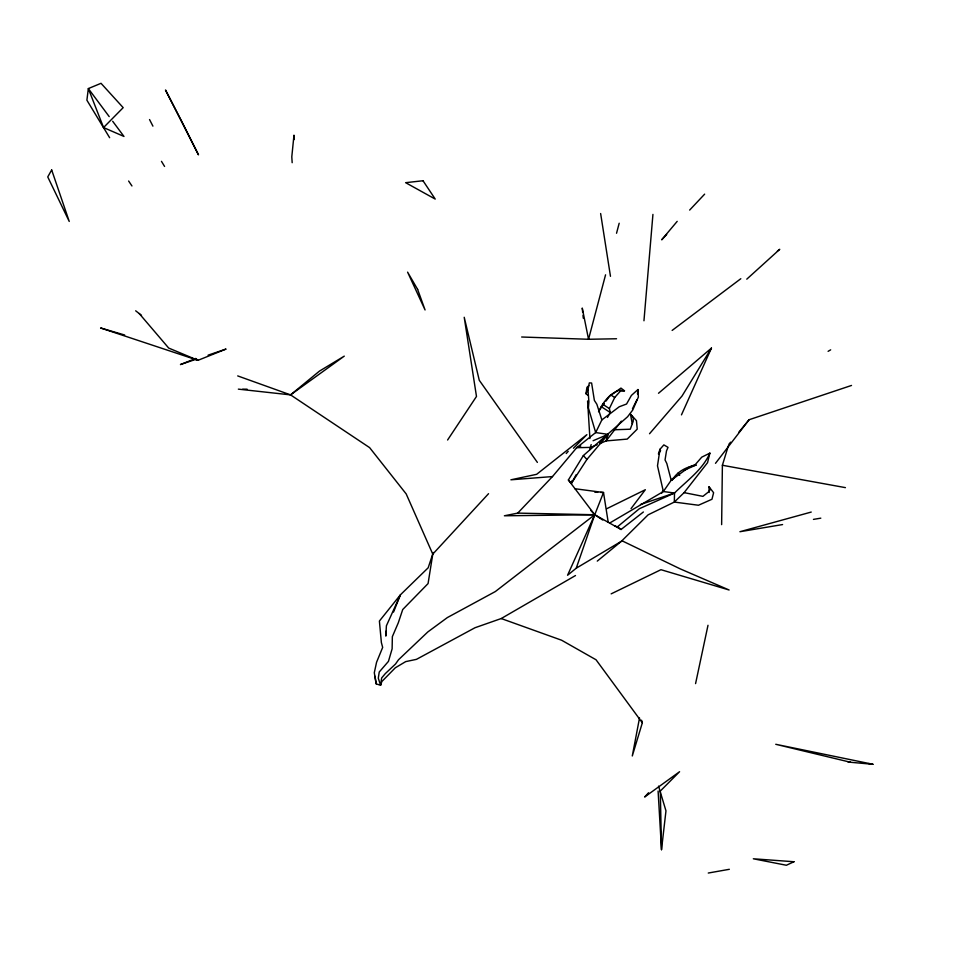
<?xml version="1.0" encoding="UTF-8"?>
<svg xmlns="http://www.w3.org/2000/svg" width="955" height="955" viewBox="0 0 955 955"><rect width="100%" height="100%" fill="white"/><g stroke="black" fill="none" stroke-linecap="round" stroke-linejoin="round"><path stroke-width="1.43" d="M721.634 524.629L722.386 465.264L728.343 445.794M609.684 523.042L663.355 491.527L671.198 480.222L688.71 467.473L695.419 464.428L701.758 457.147L709.875 453.124C702.665 469.741 686.967 480.616 674.505 493.031L674.326 502.067L648.123 514.817L621.383 541.294L597.269 561.11M643.957 320.773L652.934 214.409M386.286 630.945L385.808 636.09L386.405 625.776L400.432 594.798L428.174 567.795L433.236 552.491M637.498 393.961L637.94 389.556L631.41 395.418L626.552 404.025L619.258 406.758L601.841 419.925L595.681 432.567L576.701 447.692L552.491 476.569L517.717 513.11L504.383 515.784L594.738 514.745L621.06 529.488L643.384 511.987M671.198 480.222L666.829 463.521L665.05 459.94L666.495 450.915L668.023 447.358L663.856 444.887L659.977 449.28L657.494 465.849L663.355 491.527L674.505 493.031L639.349 508.729L617.455 526.826L614.877 525.954M658.102 791.015L661.505 849.687L665.969 810.855L658.556 786.144M591.181 444.588L589.617 449.781M588.077 395.394L585.976 393.699L586.943 387.36L588.805 385.617M237.711 375.912L290.547 394.881L369.609 447.62L406.197 493.938L432.782 554.127L428.067 583.577L402.724 609.529L398.295 622.803L392.35 636.663L392.123 648.839L388.446 661.373L379.242 672.01L378.287 678.181L380.568 685.26L376.175 683.864L374.3 672.726L376.557 662.293L382.669 647.406L381.379 642.572L379.398 621.06L400.432 594.798L393.556 612.036M639.528 717.945L632.294 755.966L642.333 722.816L641.581 720.225M585.976 393.699L587.97 389.688L589.331 382.895L591.611 383.015L594.38 400.443L596.863 404.275L601.841 419.925M695.574 683.613L708.001 625.286M709.875 453.124L707.536 462.686L684.114 492.637L674.326 502.067L698.475 505.243L711.964 499.262L713.612 492.72L709.04 486.787L709.088 492.482M605.566 274.813L588.543 339.276L521.657 337.008M616.536 233.259L619.186 223.231M572.081 480.616L571.317 483.469L568.38 479.983L583.35 455.571L627.59 416.762L632.771 409.97L638.37 397.053L637.94 389.556M587.97 389.688L588.901 401.78L588.399 407.976L595.681 432.567L608.096 434.346L606.091 440.924L599.704 443.621M659.977 449.28L658.437 453.995L660.597 450.533M568.38 479.983L594.738 514.745L567.568 575.256L576.235 568.201L594.738 514.745L603.512 492.505L574.815 488.709M681.464 414.876L711.439 348.098L658.508 393.269M607.476 417.454L610.269 412.488L609.374 408.573L614.698 397.519L620.547 390.941L624.475 390.81L620.953 388.088L609.469 396.23L606.031 401.064M632.449 408.776L636.901 399.823M598.534 411.76C602.892 402.497 609.433 393.627 619.449 390.153L624.475 390.81M576.187 474.671L571.317 483.469L586.907 459.451L608.096 434.346L593.079 440.733M661.648 493.246L663.021 490.798M711.439 348.098L682.025 396.038L649.531 433.737M447.597 440.004L476.485 396.456L464.214 317.275L479.267 380.269L537.379 462.399M599.143 410.734L600.862 408.31M602.581 405.899L604.3 403.476M672.105 480.341C676.904 471.591 686.764 466.661 696.302 465.145M621.347 421.119L606.091 440.924L627.22 439.097L637.212 429.153L636.46 420.678L630.479 414.172L632.21 423.65M631.028 508.621L645.341 489.712L606.592 508.788M715.498 463.318L749.09 419.734L851.514 385.45M728.772 444.409L730.623 442.165M738.931 432.066L749.09 419.734M677.191 221.357L661.684 239.812L666.686 234.5M566.22 453.53L568.213 451.357M432.782 554.127L488.542 493.687M648.564 792.746L644.637 797.007L679.578 771.712L660.311 791.05L661.505 849.687M689.653 210.076L704.647 194.14M112.678 121.273L123.983 136.458L103.546 127.552L123.183 107.652L101.027 83.312L88.338 88.576L86.893 100.203L109.634 137.699M573.442 448.253L586.871 434.668L536.65 474.313L510.901 479.804L552.491 476.569M599.788 442.428L608.096 434.346M746.774 279.17L779.746 249.303L777.406 251.081M290.547 394.881L319.448 371.125L344.277 356.131L290.547 394.881L238.356 389.139M672.141 330.43L740.817 278.717M671.974 479.171L674.206 477.548M684.269 470.242L695.658 465.169M576.235 568.201L621.383 541.294M602.736 520.021L594.738 514.745L495.335 591.551L447.358 617.575L427.828 631.935L398.522 659.75L395.489 664.047L385.343 673.573L381.654 677.955L380.568 685.26L381.857 681.536L395.286 667.808L405.696 661.612L416.452 659.356L474.981 627.745L501.22 618.542L575.495 575.543M828.104 351.333L830.671 349.84M611.164 593.855L660.956 569.693L729.119 589.999L680.378 568.941L621.872 540.721M580.795 445.949L576.701 447.692L590.763 447.394L597.15 444.696M195.56 358.555L180.447 364.559L195.656 359.39M208.095 355.165L226.06 349.053L197.995 360.322L100.609 327.971L124.663 335.002M640.471 504.503L674.505 493.031M811.237 512.059L739.922 531.72L782.575 524.57M708.264 873.037L729.345 869.301M813.457 519.389L820.811 518.159M616.548 338.762L588.543 339.276L582.252 308.047L582.693 312.404M614.101 429.774L630.264 429.213L633.153 421.453L633.296 418.027L630.479 414.172M242.725 389.163L247.106 389.186M517.717 513.11L594.738 514.745L590.859 510.483M594.846 492.231L597.735 492.326M600.623 492.41L603.512 492.505L608.228 522.373M850.607 762.281L872.93 764.287L775.747 744.291L850.607 762.281L847.706 761.744M868.549 763.558L872.93 764.287M722.386 465.264L845.426 487.635M684.114 492.637L702.916 496.361L708.849 491.634L710.293 489.426L709.04 486.787M501.22 618.542L561.624 640.232L596.039 659.774L642.333 722.816M601.232 406.651L610.269 412.488M602.605 404.18L609.374 408.573M610.543 394.785L614.698 397.519M619.449 390.153L620.547 390.941M617.455 526.826L621.06 529.488M135.67 310.805L141.495 315.341M195.691 358.483L197.995 360.322L168.689 348.062L139.191 313.503M583.35 455.571L586.907 459.451M678.038 473.107L679.674 475.304M109.204 116.606L88.338 88.576L103.546 127.552M128.627 181.032L131.945 185.962M161.479 161.347L164.57 166.433M149.541 119.554L152.919 126.144M600.635 213.526L610.472 276.305M374.969 676.224L376.175 683.864M582.992 315.317L583.29 318.23M589.915 438.536L587.588 400.969M292.17 162.696L291.8 156.775L293.973 135.168L294.116 139.585M51.677 169.966L47.75 176.914L69.238 221.441L51.677 169.966M793.975 861.744L786.383 865.254L753.328 858.784L793.975 861.744M423.017 180.746L405.624 182.68L435.229 199.082L423.017 180.746M417.622 289.377L407.594 272.139L425.071 309.957L417.622 289.377M181.378 120.652L165.49 90.021L198.497 154.853L181.378 120.652"/></g></svg>
